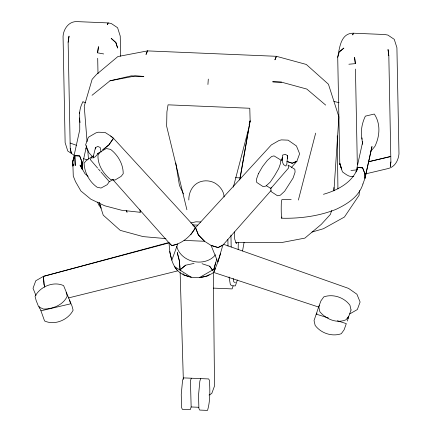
<?xml version="1.0" encoding="UTF-8"?>
<svg xmlns="http://www.w3.org/2000/svg" width="432" height="432" viewBox="0 0 432 432"><rect width="100%" height="100%" fill="white"/><g stroke="black" fill="none" stroke-linecap="round" stroke-linejoin="round"><path stroke-width="0.65" d="M224.105 196.981C223.879 191.041 219.748 185.927 214.769 182.984A17.296 15.946 16.7 0 0 198.871 182.32C192.127 185.371 188.654 192.856 188.822 199.994M207.927 84.51L208.3 79.094M238.167 249.615L238.302 242.244M333.796 190.82L333.925 187.466M359.37 190.582L359.132 195.194L344.428 217.026L323.363 228.744L311.931 232.07M333.947 190.809L338.893 116.905L328.444 84.229L306.293 64.449L276.404 56.3L147.501 50.895L117.882 56.549L96.466 74.504L92.129 79.331L84.235 106.223L87.07 141.691M282.042 160.844L282.523 155.147L285.25 154.273L287.642 155.693L286.837 164.009L285.908 166.061L283.516 164.646L282.042 160.844L282.312 159.149M390.868 161.924L390.323 166.585L390.895 161.924L388.822 55.696L388.033 49.475L388.795 55.696M287.318 158.312L287.642 155.693M68.159 42.25L69.034 36.094L68.137 42.25L70.232 148.478L71.318 153.209L70.232 148.478M97.589 52.823L98.464 46.672L97.578 52.823L103.68 53.951M347.414 321.03L348.543 316.159M239.652 179.95L250.133 120.825L249.793 108.259L168.053 104.83L166.914 111.85L166.644 126.214L186.905 209.752M242.546 250.943L244.08 242.368M291.184 199.373L281.88 199.6L281.345 202.063A19.872 2.052 -87.6 0 0 281.659 218.23C300.073 218.63 318.562 216.221 335.772 209.466C347.204 204.109 359.035 196.744 362.929 183.973L362.929 183.951M79.672 112.158L79.763 129.757L72.776 161.449L73.278 176.083L75.53 181.672L80.881 190.976L90.823 199.195L104.684 205.767L121.516 210.227L140.179 212.301L140.584 210.449M281.659 218.236L281.929 216.999M353.803 176.499C349.348 177.52 345.8 174.199 342.436 171.866L339.79 163.512L337.716 57.283C339.601 47.99 340.589 33.059 353.392 33.194L352.679 34.949L353.403 33.205L384.847 34.522L387.898 35.084L394.259 39.334L396.911 47.693L398.979 153.916C398.32 160.277 395.161 166.639 388.552 168.448L365.596 173.891M72.889 166.028L73.17 164.732M73.289 164.079L72.862 166.018L72.776 161.449L74.839 155.736L79.655 155.925L81.913 161.838L82.231 169.393M82.107 168.928L82.004 166.412L86.573 145.708M356.027 172.028L362.734 141.631M357.788 167.589L362.61 167.805L364.889 173.696L364.975 178.27L371.968 146.578L364.975 178.27L362.929 183.973M98.512 153.149L95.272 156.751L92.95 157.972L95.467 147.631L97.789 146.41L100.17 147.501L101.104 152.01M298.382 200.054L315.657 133.132M249.113 124.724L250.133 120.825L240.224 177.887L235.548 177.692M233.366 187.099L248.384 129.643M213.635 270.016L216.772 259.141M112.876 179.653L169.069 242.887C169.679 254.54 171.752 269.476 183.735 274.86C193.288 279.131 205.092 278.645 213.683 272.425L217.852 262.046L222.863 245.144L271.01 190.582M213.662 269.924L215.606 262.764M337.716 57.283L339.293 51.916L343.818 48.114L339.293 51.916M331.587 210.514L330.464 214.326L321.322 224.332L304.889 238.108L282.155 242.449L235.667 242.617M220.585 253.606L217.852 262.046L211.086 245.446L204.547 241.267L198.358 234.9L195.518 227.626L113.492 138.305L110.684 136.037L105.138 132.484L98.404 132.208L95.996 132.845L88.371 137.257L85.628 144.779L88.792 152.555L92.362 156.568M233.123 285.914L232.13 288.9L213.397 288.112M191.354 378.216L190.436 380.603L191.149 406.96L190.242 409.676L182.38 409.347L181.602 407.673L181.246 394.492L182.574 380.273L183.492 377.887L208.645 378.94L209.417 380.284C210.001 390.285 210.352 400.707 207.533 410.4L199.67 410.071L198.893 408.397L198.536 395.221L199.87 380.997L200.783 378.61M237.357 279.968L235.354 285.903L232.211 285.773L230.386 284.747L229.03 276.934M271.258 187.218L270.815 188.465L271.096 191.56L277.49 195.777L280.271 195.242L284.629 191.257L293.101 178L295.099 172.044L294.829 169.279L288.041 165.046L288.706 167.827L270.815 188.465L266.252 185.641M356.422 171.412L357.782 167.594L362.61 167.805L364.873 173.707L364.948 178.276M356.762 170.456L357.782 167.594C352.868 182.45 337.581 190.242 323.449 194.303M72.787 161.455L74.839 155.736L79.655 155.93L81.913 161.838L82.118 168.923M236.849 242.492L236.347 243.691L234.727 239.182L234.263 231.887M92.95 157.972L93.409 156.94M281.254 160.348L282.587 157.453M35.959 295.477L33.021 288.301L35.78 280.768L43.421 276.367L169.069 242.887L171.785 245.608C181.931 243.761 190.588 236.509 195.518 227.626L271.328 144.925L278.964 140.535L281.356 139.882L288.09 140.157L296.449 145.967L299.624 153.754L296.86 161.282L291.514 167.341M190.879 234.581L195.518 227.626L192.796 224.91L197.78 225.126M93.425 155.898L92.318 156.508L90.239 159.5L97.6 168.075M100.057 152.226L97.978 155.218C97.594 164.916 103.286 173.707 110.657 179.572L114.939 180.074L121.122 176.386L123.206 173.718C123.325 164.268 117.958 155.002 110.527 149.364L106.234 148.532L97.292 153.754M113.157 179.55L109.291 181.694L107.212 184.685L101.023 188.05L97.124 187.234C89.348 181.732 84.505 172.692 84.062 163.193L86.53 160.213L92.318 156.508M113.492 138.305L108.945 144.828L102.703 149.936L108.929 144.823L113.492 138.305L110.673 136.031M319.577 305.629L318.762 306.661L314.037 320.614L315.149 325.388C320.944 333.234 332.003 336.96 341.28 333.725L344.12 329.778L346.307 323.617L337.343 320.787M317.029 313.092L316.219 314.123L328.379 317.963M370.332 151.799L374.906 146.378A39.863 31.558 -41.2 0 0 374.274 114.037L365.353 116.143A40.003 31.52 -42 0 0 362.07 139.207M185.641 265.194L180.058 269.833L180.792 270.837L180.058 269.833L179.48 261.252L177.266 252.601L179.48 261.252L180.058 269.833L185.652 265.189L194.092 263.396M209.255 274.595L207.727 275.87L199.276 277.673L215.573 268.283L213.683 272.425L318.784 307.114M92.043 95.294L110.003 80.811L131.269 75.865L143.845 76.394L135.043 76.021L110.003 80.811M209.039 395.059L211.761 393.487L214.526 385.965L213.322 272.576M349.709 313.945L357.356 309.539L360.099 302.006L356.918 294.241L348.575 288.403L223.765 244.382M168.939 242.503L43.421 276.367L44.069 284.521L44.777 287.091L44.08 284.51L43.421 276.367M68.305 297.972L177.568 270.918L174.49 266.56L191.327 277.349L183.735 274.86L182.995 273.861L183.735 274.86M39.145 306.661L40.948 310.808L70.594 303.826L69.509 300.04L63.623 285.638C53.552 280.897 39.944 286.659 35.062 296.411L36.153 300.526L38.68 306.882L43.502 309.069C52.699 309.031 63.353 305.03 67.246 296.114L66.161 292.329M190.82 222.993L195.993 221.794L200.858 221.999M348.883 64.233L355.358 63.634L354.586 57.413L355.347 63.634M350.957 170.451L356.783 169.911M281.551 82.166L272.749 81.815L281.551 82.166L306.817 89.068L325.679 105.095M184.07 240.403L204.547 241.267L198.369 234.895L195.518 227.626L192.791 224.921M191.149 406.96L198.693 407.279M165.931 238.61L143.192 236.623L120.247 230.364L103.253 215.185L99.182 202.662M333.963 101.455L339.093 102.676M202.041 263.72L209.644 266.198L212.576 270.216L209.644 266.198M82.944 101.822L85.358 102.686M70.13 143.035L76.388 145.282M85.779 148.651L87.653 149.326M83.522 158.636L87.275 159.986M235.44 282.766L233.739 281.81L233.161 278.5M74.126 155.261L67.775 151.016L65.129 142.652L63.056 36.434C63.477 29.047 68.71 21.362 76.734 21.6L108.173 22.918L107.449 24.662L108.189 22.912L111.24 23.485L117.59 27.729L120.236 36.088L120.631 56.257M88.117 176.31L85.018 173.756L80.017 165.067L80.773 166.93M169.069 242.887L171.785 245.597L177.746 244.058L171.855 260.118L169.641 251.478M98.469 169.085L100.202 171.104M101.066 172.109L109.291 181.694M183.508 193.914L179.437 185.452L175.786 162.988M69.509 300.04L72.025 306.072L73.121 310.187C68.24 319.939 54.632 325.701 44.561 320.954L40.948 310.808M39.274 306.952L39.695 308.124M339.79 163.512L341.577 169.025L339.79 163.501L340.778 166.784M99.365 202.538L101.207 208.213L98.491 204.601L97.659 202.052M95.467 147.631L95.699 148.959M347.987 317.542L348.138 318.757M361.816 137.857L362.594 144.277M87.658 149.051L88.463 159.089M82.231 169.387L81.929 161.827L82.004 166.396M180.139 272.516L183.319 379.296M355.45 69.077L357.323 164.408M230.947 235.084L231.185 247.05M227.875 239.447L228.01 246.137M97.697 58.266L97.999 73.71M337.246 135.859L337.932 188.892M215.519 254.745A21.249 17.577 11.2 0 1 193.628 261.5A21.249 17.577 11.2 0 1 176.764 246.262M80.06 122.569A39.863 27.4 54.9 0 1 79.542 117.963M79.574 113.411A39.863 27.4 54.9 0 1 82.949 101.828M140.179 212.301A19.872 2.052 -87.6 0 1 139.946 209.849M146.048 54.373L147.501 50.895L146.048 54.373M274.952 59.778L276.404 56.3L274.952 59.778M351.043 309.992L348.851 316.154L346.005 319.772C336.771 323.827 325.993 319.14 319.88 311.764L318.762 306.661L320.96 300.829L323.8 296.881C333.072 293.647 344.131 297.373 349.931 305.219L351.043 309.992M258.439 173.68L256.435 179.307L256.716 182.401L263.11 186.619L265.891 186.084L270.248 182.099L274.639 175.586L278.716 168.512L280.719 162.88L280.444 159.791L274.055 155.903L271.663 156.454L267.305 160.439L262.521 166.601L258.439 173.68M222.863 245.144L218.111 247.536L211.086 245.446L218.095 247.536L222.863 245.144M296.86 161.282L292.183 163.242L286.918 161.438L292.183 163.226L296.86 161.282M390.766 156.481L368.469 161.768L390.766 156.481M115.846 42.541L111.164 38.356L115.841 42.547L117.634 48.055L115.846 42.541M127.013 212.139L126.603 210.886L127.013 212.139M75.217 165.505L74.828 155.725L75.217 165.505"/></g></svg>
